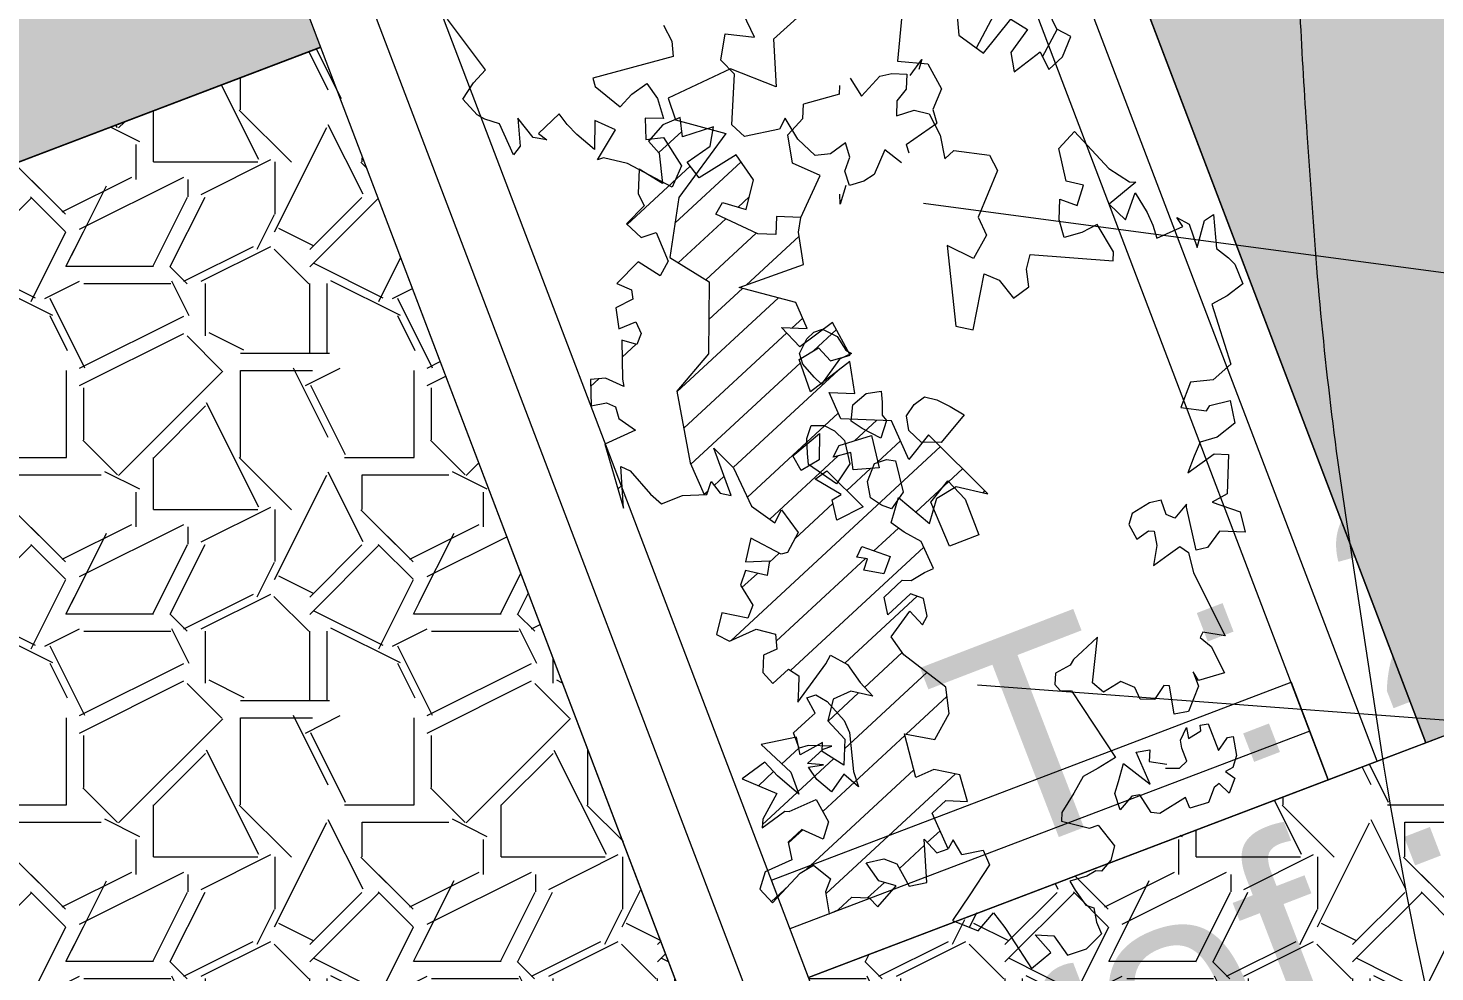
# Model space of a CAD drawing. Header units: metres. Extents: x 1838950 to 1842843, y 5171318 to 5174224.
# Drawn here: x 1841137.42 to 1841139.444, y 5171601.835 to 5171603.193 of the extents above; entities that cross this region are included whole.
import ezdxf

# ---------------------------------------------------------------- set-up
doc = ezdxf.new("R2010")
doc.units = ezdxf.units.M
doc.header["$LTSCALE"] = 0.0254
doc.layers.get('0').update_dxf_attribs({"lineweight": 18})
doc.layers.add('Fond topo - VEG_SUPPRIME', color=8, linetype='Continuous', lineweight=18)
doc.layers.add('SA - Bâtiment AB', color=7, linetype='Continuous', lineweight=18)
for name, color, linetype, lineweight, true_color in [('SA - bande stérile', 7, 'Continuous', 18, 0xc0c0c0), ('SA - Bastaing bois', 7, 'Continuous', 18, 0x993300), ('SA - EP-réso-txt', 5, 'Continuous', 18, 0x0000ff), ('SA - gazon', 7, 'Continuous', 18, 0xccffcc), ('SA - haie séparative', 7, 'Continuous', 18, 0x008000), ('SA - Limite terrain', 1, 'Continuous', 18, 0xff0000), ('SA - trame bande stérile', 6, 'Continuous', 18, 0xff00ff), ('SA - trame gazon', 4, 'Continuous', 18, 0x00ffff), ('SA - volige bois', 7, 'Continuous', 18, 0x993300)]:
    doc.layers.add(name, color=color, linetype=linetype, lineweight=lineweight, true_color=true_color)
doc.styles.add('Arial', font='arial.ttf')
pattern_1 = [(0, (0.1, 0), (0.5, 0.5), [0.15, -0.35]), (0, (0.4, 0.05), (0.5, 0.5), [0.125, -0.375]), (0, (0.375, 0.075), (0.5, 0.5), [0.1, -0.4]), (0, (0.225, 0.2), (0.5, 0.5), [0.075, -0.425]), (0, (0.2288, 0.2), (0.5, 0.5), [0.1, -0.4]), (0, (0.225, 0.225), (0.5, 0.5), [0.1, -0.4]), (0, (0.22817, 0.225), (0.5, 0.5), [0.125, -0.375]), (0, (0, 0.325), (0.5, 0.5), [0.125, -0.375]), (0, (0.475, 0.35), (0.5, 0.5), [0.125, -0.375]), (90, (0, 0.1), (-0.5, 0.5), [0.075, -0.425]), (90, (0.075, 0.475), (-0.5, 0.5), [0.05, -0.45]), (90, (0.1, 0), (-0.5, 0.5), [0.075, -0.425]), (90, (0.15, 0.45), (-0.5, 0.5), [0.025, -0.475]), (90, (0.175, 0.25), (-0.5, 0.5), [0.075, -0.425]), (90, (0.225, 0.075), (-0.5, 0.5), [0.125, -0.375]), (90, (0.275, 0.425), (-0.5, 0.5), [0.075, -0.425]), (90, (0.325, 0.225), (-0.5, 0.5), [0.1, -0.4]), (90, (0.35, 0.225), (-0.5, 0.5), [0.1, -0.4]), (90, (0.4, 0), (-0.5, 0.5), [0.05, -0.45]), (90, (0.475, 0.075), (-0.5, 0.5), [0.125, -0.375]), (45, (0.05, 0.05), (0, 0.499999999868), [0.212132, -0.49497478115]), (45, (0.1, 0.075), (0, 0.499999999868), [0.106066, -0.60104078115]), (45, (0.325, 0.35), (0, 0.499999999868), [0.14142135, -0.56568543115]), (45, (0.325, 0.375), (0, 0.499999999868), [0.106066, -0.60104078115]), (135, (0.15, 0.325), (-0.499999999868, 0), [0.0353555, -0.67175128115]), (135, (0.05, 0.05), (-0.499999999868, 0), [0.0707105, -0.63639628115]), (135, (0.2, 0.2), (-0.499999999868, 0), [0.0707105, -0.63639628115]), (135, (0.325, 0.325), (-0.499999999868, 0), [0.0707105, -0.63639628115]), (135, (0.475, 0.425), (-0.499999999868, 0), [0.106066, -0.60104078115]), (135, (0.475, 0.4), (-0.499999999868, 0), [0.0707105, -0.63639628115]), (135, (0.45, 0.45), (-0.499999999868, 0), [0.0707105, -0.63639628115]), (135, (0.3, 0), (-0.499999999868, 0), [0.106066, -0.60104078115]), (26.5650512, (0.45, 0.3), (0.500000000112, -2.4e-11), [0.0559, -1.0621339885]), (26.5650512, (0.325, 0.175), (0.500000000112, -2.4e-11), [0.0559, -1.0621339885]), (26.5650512, (0.15, 0.325), (0.500000000112, -2.4e-11), [0.1118, -1.0062339885]), (26.5650512, (0.175, 0.45), (0.500000000112, -2.4e-11), [0.1118, -1.0062339885]), (26.5650512, (0.175, 0.325), (0.500000000112, -2.4e-11), [0.1118, -1.0062339885]), (26.5650512, (0.475, 0.425), (0.500000000112, -2.4e-11), [0.1118, -1.0062339885]), (26.5650512, (0, 0.175), (0.500000000112, -2.4e-11), [0.167705, -0.9503289885]), (26.5650512, (0, 0.2), (0.500000000112, -2.4e-11), [0.167705, -0.9503289885]), (26.5650512, (0, 0.4), (0.500000000112, -2.4e-11), [0.167705, -0.9503289885]), (63.43494882, (0.25, 0.375), (-1.98e-10, 0.500000000112), [0.0559, -1.0621339885]), (63.43494882, (0.475, 0.35), (-1.98e-10, 0.500000000112), [0.0559, -1.0621339885]), (63.43494882, (0.48326, 0.3665), (-1.98e-10, 0.500000000112), [0.1118, -1.0062339885]), (63.43494882, (0.425, 0.3), (-1.98e-10, 0.500000000112), [0.1118, -1.0062339885]), (63.43494882, (0.125, 0.35), (-1.98e-10, 0.500000000112), [0.1118, -1.0062339885]), (63.43494882, (0.1, 0.35), (-1.98e-10, 0.500000000112), [0.1118, -1.0062339885]), (63.43494882, (0.275, 0.4), (-1.98e-10, 0.500000000112), [0.167705, -0.9503289885]), (116.5650512, (0.15, 0.275), (2.4e-11, 0.500000000112), [0.0559, -1.0621339885]), (116.5650512, (0.475, 0.225), (2.4e-11, 0.500000000112), [0.0559, -1.0621339885]), (116.5650512, (0.375, 0.075), (2.4e-11, 0.500000000112), [0.1118, -1.0062339885]), (116.5650512, (0.35, 0.1), (2.4e-11, 0.500000000112), [0.1118, -1.0062339885]), (116.5650512, (0.4, 0.45), (2.4e-11, 0.500000000112), [0.1118, -1.0062339885]), (116.5650512, (0, 0.2), (2.4e-11, 0.500000000112), [0.1118, -1.0062339885]), (116.5650512, (0.25, 0), (2.4e-11, 0.500000000112), [0.167705, -0.9503289885]), (153.43494882, (0.425, 0.3), (-0.500000000112, -1.98e-10), [0.1118, -1.0062339885]), (153.43494882, (0.45, 0.275), (-0.500000000112, -1.98e-10), [0.1118, -1.0062339885]), (153.43494882, (0.075, 0.025), (-0.500000000112, -1.98e-10), [0.0559, -1.0621339885]), (153.43494882, (0.225, 0.225), (-0.500000000112, -1.98e-10), [0.0559, -1.0621339885]), (153.43494882, (0.325, 0.375), (-0.500000000112, -1.98e-10), [0.0559, -1.0621339885])]

# ---------------------------------------------------------------- blocks, each defined once
blk = doc.blocks.new('RESINEUX-4')
for p, q in [((0.18582, -0.17113), (0.26582, -0.08114)), ((0.23582, -0.19113), (0.31582, -0.11114))]:
    blk.add_line(p, q)
at = {"flags": 128}
blk.add_lwpolyline([(0.3063, -0.1608, 0.005053), (0.29455, -0.15289), (0.28564, -0.14701, 0.020289), (0.25526, -0.1287), (0.23328, -0.11664, 0.040715), (0.15535, -0.0818), (0.14178, -0.07702, 0.030435), (0.05984, -0.05362, 0.005059), (0.04598, -0.05071)], format="xyb", dxfattribs=at)

msp = doc.modelspace()

# ---------------------------------------------------------------- hatches: boundary and pattern name
at = {"layer": 'SA - bande stérile', "linetype": 'Continuous', "lineweight": 18, "true_color": 0xc0c0c0}
h = msp.add_hatch(dxfattribs=at)
h.set_pattern_fill('GRANULATS2_1', color=9, style=0, pattern_type=2)
h.set_pattern_definition(pattern_1)
h.paths.add_polyline_path([(1841138.5522, 5171601.2957), (1841137.8411, 5171603.165), (1841134.6632, 5171601.9567), (1841135.0366, 5171600.9747), (1841133.892, 5171600.5394), (1841133.9338, 5171599.5388)])
h = msp.add_hatch(dxfattribs=at)
h.set_pattern_fill('GRANULATS2_1', color=9, style=0, pattern_type=2)
h.set_pattern_definition(pattern_1)
h.paths.add_polyline_path([(1841138.7204, 5171601.3597), (1841138.5427, 5171601.827), (1841141.1831, 5171602.8315), (1841141.3608, 5171602.3641)])
at = {"layer": 'SA - gazon', "linetype": 'Continuous', "lineweight": 0, "true_color": 0xccffcc}
for points in [[(1841137.5934, 5171606.9942), (1841143.7967, 5171609.3203), (1841144.7338, 5171606.857), (1841140.2942, 5171605.1681), (1841141.1831, 5171602.8315), (1841139.4305, 5171602.1648)], [(1841129.674, 5171603.9623), (1841136.5379, 5171606.5906), (1841137.8409, 5171603.1655), (1841134.6631, 5171601.9566), (1841135.0366, 5171600.9747), (1841132.6813, 5171600.0788), (1841132.8412, 5171599.6582), (1841131.5047, 5171599.1497)]]:
    msp.add_hatch(color=254, dxfattribs=at).paths.add_polyline_path(points)

# ---------------------------------------------------------------- linework, layer by layer
at = {"layer": 'SA - Bastaing bois', "linetype": 'Continuous'}
for p, q in [((1841139.3604, 5171602.1381), (1841137.523, 5171606.9682)), ((1841139.2636, 5171602.1816), (1841138.516, 5171601.8971))]:
    msp.add_line(p, q, dxfattribs=at)
at = {"layer": 'SA - Bastaing bois', "flags": 128}
for points in [[(1841139.2903, 5171602.1115), (1841137.4529, 5171606.9416), (1841137.5931, 5171606.9949), (1841139.4305, 5171602.1648)], [(1841138.4893, 5171601.9672), (1841139.237, 5171602.2517), (1841139.2903, 5171602.1115), (1841138.5427, 5171601.827)]]:
    msp.add_lwpolyline(points, close=True, dxfattribs=at)
at = {"layer": 'SA - Bâtiment AB'}
for p, q in [((1841138.7204, 5171601.3597), (1841136.7136, 5171606.6352)), ((1841138.5522, 5171601.2957), (1841136.5454, 5171606.5712))]:
    msp.add_line(p, q, dxfattribs=at)
at = {"layer": 'SA - Bâtiment AB', "color": 16, "linetype": 'Continuous', "lineweight": 20, "true_color": 0x800000}
msp.add_line((1841138.6363, 5171601.3277), (1841136.622, 5171606.6228), dxfattribs=at)
at = {"layer": 'SA - Bâtiment AB', "linetype": 'Continuous', "flags": 128}
msp.add_lwpolyline([(1841138.5522, 5171601.2957), (1841137.8411, 5171603.165), (1841134.6631, 5171601.9566), (1841135.3744, 5171600.0868)], dxfattribs=at)
at = {"layer": 'SA - haie séparative'}
for p, q in [((1841138.7844, 5171603.1644), (1841138.8599, 5171603.3075)), ((1841138.7844, 5171603.1644), (1841138.8599, 5171603.3075)), ((1841138.4649, 5171603.1799), (1841138.4145, 5171603.285)), ((1841138.0778, 5171603.1329), (1841138.0233, 5171603.2057)), ((1841138.5365, 5171603.2167), (1841138.4922, 5171603.1772)), ((1841138.6767, 5171603.2113), (1841138.6707, 5171603.1454)), ((1841138.3342, 5171603.197), (1841138.346, 5171603.1743)), ((1841138.4166, 5171603.147), (1841138.4229, 5171603.1848)), ((1841138.4229, 5171603.1848), (1841138.4649, 5171603.1799)), ((1841138.8794, 5171603.1515), (1841138.9004, 5171603.1912)), ((1841138.8794, 5171603.1515), (1841138.9004, 5171603.1912)), ((1841138.346, 5171603.1743), (1841138.348, 5171603.1523)), ((1841138.4922, 5171603.1772), (1841138.4962, 5171603.1087)), ((1841138.348, 5171603.1523), (1841138.2322, 5171603.1212)), ((1841138.4361, 5171603.1267), (1841138.4166, 5171603.147)), ((1841138.6707, 5171603.1454), (1841138.7142, 5171603.1418)), ((1841138.6888, 5171603.125), (1841138.7055, 5171603.1477)), ((1841138.7055, 5171603.1477), (1841138.7012, 5171603.1336)), ((1841138.0609, 5171603.1145), (1841138.0778, 5171603.1329)), ((1841138.4304, 5171603.1343), (1841138.341, 5171603.0923)), ((1841138.4962, 5171603.1087), (1841138.4304, 5171603.1343)), ((1841138.4322, 5171603.0538), (1841138.4361, 5171603.1267)), ((1841138.6451, 5171603.1237), (1841138.6624, 5171603.1275)), ((1841138.6624, 5171603.1275), (1841138.684, 5171603.1267)), ((1841138.684, 5171603.1267), (1841138.6831, 5171603.1051)), ((1841138.7142, 5171603.1418), (1841138.7339, 5171603.1055)), ((1841138.0455, 5171603.0909), (1841138.0609, 5171603.1145)), ((1841138.2322, 5171603.1212), (1841138.236, 5171603.1092)), ((1841138.236, 5171603.1092), (1841138.2715, 5171603.0796)), ((1841138.2884, 5171603.098), (1841138.3101, 5171603.1132)), ((1841138.3101, 5171603.1132), (1841138.3253, 5171603.0915)), ((1841138.5873, 5171603.098), (1841138.5878, 5171603.1106)), ((1841138.6026, 5171603.1208), (1841138.6187, 5171603.0949)), ((1841138.6187, 5171603.0949), (1841138.6451, 5171603.1237)), ((1841138.6831, 5171603.1051), (1841138.6699, 5171603.0884)), ((1841138.7339, 5171603.1055), (1841138.7213, 5171603.0761)), ((1841138.0658, 5171603.068), (1841138.0455, 5171603.0909)), ((1841138.2715, 5171603.0796), (1841138.2884, 5171603.098)), ((1841138.3253, 5171603.0915), (1841138.3341, 5171603.0631)), ((1841138.341, 5171603.0923), (1841138.3513, 5171603.0609)), ((1841138.5346, 5171603.063), (1841138.5354, 5171603.0837)), ((1841138.5873, 5171603.098), (1841138.5354, 5171603.0837)), ((1841138.6699, 5171603.0884), (1841138.669, 5171603.0668)), ((1841138.0771, 5171603.062), (1841138.0658, 5171603.068)), ((1841138.1247, 5171603.0635), (1841138.1278, 5171603.023)), ((1841138.1466, 5171603.0354), (1841138.1247, 5171603.0635)), ((1841138.1841, 5171603.0696), (1841138.1541, 5171603.0415)), ((1841138.1954, 5171603.0542), (1841138.1841, 5171603.0696)), ((1841138.3076, 5171603.0634), (1841138.3086, 5171603.0326)), ((1841138.3341, 5171603.0631), (1841138.3076, 5171603.0634)), ((1841138.5093, 5171603.0635), (1841138.501, 5171603.0477)), ((1841138.5272, 5171603.0332), (1841138.5093, 5171603.0635)), ((1841138.669, 5171603.0668), (1841138.6946, 5171603.0749)), ((1841138.6946, 5171603.0749), (1841138.716, 5171603.0695)), ((1841138.716, 5171603.0695), (1841138.732, 5171603.0392)), ((1841138.7213, 5171603.0761), (1841138.7274, 5171603.0563)), ((1841138.098, 5171603.0553), (1841138.0771, 5171603.062)), ((1841138.1184, 5171603.0107), (1841138.098, 5171603.0553)), ((1841138.2093, 5171603.0397), (1841138.1954, 5171603.0542)), ((1841138.2352, 5171603.0599), (1841138.2348, 5171603.0183)), ((1841138.2648, 5171603.0464), (1841138.2352, 5171603.0599)), ((1841138.2393, 5171603.0037), (1841138.2648, 5171603.0464)), ((1841138.3604, 5171603.0444), (1841138.3275, 5171603.0139)), ((1841138.3604, 5171603.0444), (1841138.3275, 5171603.0139)), ((1841138.3513, 5171603.0609), (1841138.4238, 5171603.0413)), ((1841138.4506, 5171603.0369), (1841138.4322, 5171603.0538)), ((1841138.501, 5171603.0477), (1841138.4506, 5171603.0369)), ((1841138.5129, 5171603.0395), (1841138.5346, 5171603.063)), ((1841138.6831, 5171603.0257), (1841138.7274, 5171603.0563)), ((1841138.9025, 5171603.02), (1841138.9251, 5171603.0443)), ((1841138.9251, 5171603.0443), (1841138.9744, 5171602.991)), ((1841138.1278, 5171603.023), (1841138.1184, 5171603.0107)), ((1841138.1664, 5171603.0321), (1841138.1466, 5171603.0354)), ((1841138.1541, 5171603.0415), (1841138.1664, 5171603.0321)), ((1841138.2348, 5171603.0183), (1841138.2093, 5171603.0397)), ((1841138.3086, 5171603.0326), (1841138.3341, 5171603.0358)), ((1841138.3341, 5171603.0358), (1841138.3599, 5171602.9947)), ((1841138.4238, 5171603.0413), (1841138.3559, 5171602.9491)), ((1841138.5195, 5171602.9987), (1841138.5129, 5171603.0395)), ((1841138.5523, 5171603.0098), (1841138.5272, 5171603.0332)), ((1841138.5957, 5171603.0279), (1841138.5743, 5171603.0119)), ((1841138.6021, 5171603.0073), (1841138.5957, 5171603.0279)), ((1841138.6831, 5171603.0257), (1841138.6869, 5171603.0137)), ((1841138.732, 5171603.0392), (1841138.7387, 5171603.0047)), ((1841138.2479, 5171603.0063), (1841138.2393, 5171603.0037)), ((1841138.2825, 5171602.9982), (1841138.2479, 5171603.0063)), ((1841138.5743, 5171603.0119), (1841138.5523, 5171603.0098)), ((1841138.5951, 5171602.9872), (1841138.6021, 5171603.0073)), ((1841138.6525, 5171603.0181), (1841138.6372, 5171602.9823)), ((1841138.6763, 5171602.9991), (1841138.6525, 5171603.0181)), ((1841138.7387, 5171603.0047), (1841138.7518, 5171603.0168)), ((1841138.7518, 5171603.0168), (1841138.803, 5171603.0103)), ((1841138.803, 5171603.0103), (1841138.8147, 5171602.9882)), ((1841138.9133, 5171602.9727), (1841138.9025, 5171603.02)), ((1841138.3725, 5171602.9942), (1841138.2819, 5171602.9104)), ((1841138.3725, 5171602.9942), (1841138.2819, 5171602.9104)), ((1841138.3467, 5171602.9643), (1841138.2825, 5171602.9982)), ((1841138.3007, 5171602.9891), (1841138.2991, 5171602.9876)), ((1841138.3007, 5171602.9891), (1841138.2991, 5171602.9876)), ((1841138.3599, 5171602.9947), (1841138.3467, 5171602.9643)), ((1841138.4458, 5171603.0007), (1841138.3505, 5171602.9125)), ((1841138.4458, 5171603.0007), (1841138.3505, 5171602.9125)), ((1841138.5593, 5171602.9809), (1841138.5195, 5171602.9987)), ((1841138.6015, 5171602.9666), (1841138.5951, 5171602.9872)), ((1841138.6372, 5171602.9823), (1841138.6221, 5171602.9729)), ((1841138.8147, 5171602.9882), (1841138.7869, 5171602.9208)), ((1841138.9744, 5171602.991), (1841139.0043, 5171602.9719)), ((1841138.5318, 5171602.9207), (1841138.5593, 5171602.9809)), ((1841138.5963, 5171602.9665), (1841138.5881, 5171602.9396)), ((1841138.6221, 5171602.9729), (1841138.6015, 5171602.9666)), ((1841138.9383, 5171602.9672), (1841138.9133, 5171602.9727)), ((1841138.9291, 5171602.9378), (1841138.9383, 5171602.9672)), ((1841139.0133, 5171602.9715), (1841138.9751, 5171602.9396)), ((1841139.0043, 5171602.9719), (1841139.0133, 5171602.9715)), ((1841138.3559, 5171602.9491), (1841138.3433, 5171602.8628)), ((1841138.4574, 5171602.9501), (1841138.4415, 5171602.9353)), ((1841138.4574, 5171602.9501), (1841138.4415, 5171602.9353)), ((1841138.5881, 5171602.9396), (1841138.5875, 5171602.9543)), ((1841138.903, 5171602.9172), (1841138.9042, 5171602.9469)), ((1841138.9042, 5171602.9469), (1841138.9291, 5171602.9378)), ((1841138.9986, 5171602.9171), (1841139.0127, 5171602.9562)), ((1841139.0127, 5171602.9562), (1841139.0296, 5171602.9276)), ((1841138.9751, 5171602.9396), (1841138.9986, 5171602.9171)), ((1841139.0296, 5171602.9276), (1841139.0379, 5171602.9093)), ((1841139.1121, 5171602.9163), (1841139.1251, 5171602.9248)), ((1841139.1251, 5171602.9248), (1841139.1295, 5171602.876)), ((1841138.4236, 5171602.9187), (1841138.3552, 5171602.8554)), ((1841138.4236, 5171602.9187), (1841138.3552, 5171602.8554)), ((1841138.7869, 5171602.9208), (1841138.7985, 5171602.8951)), ((1841138.9102, 5171602.8917), (1841138.903, 5171602.9172)), ((1841138.9578, 5171602.9106), (1841138.9357, 5171602.8988)), ((1841138.9815, 5171602.8709), (1841138.9578, 5171602.9106)), ((1841139.0379, 5171602.9093), (1841139.0436, 5171602.891)), ((1841139.0436, 5171602.891), (1841139.0812, 5171602.9076)), ((1841139.0726, 5171602.9205), (1841139.0903, 5171602.9108)), ((1841139.0812, 5171602.9076), (1841139.0726, 5171602.9205)), ((1841139.0903, 5171602.9108), (1841139.1016, 5171602.8771)), ((1841139.1016, 5171602.8771), (1841139.1121, 5171602.9163)), ((1841138.4674, 5171602.898), (1841138.3949, 5171602.8308)), ((1841138.4674, 5171602.898), (1841138.3949, 5171602.8308)), ((1841138.5291, 5171602.8937), (1841138.4528, 5171602.8231)), ((1841138.5291, 5171602.8937), (1841138.4528, 5171602.8231)), ((1841138.7985, 5171602.8951), (1841138.7801, 5171602.8615)), ((1841138.9357, 5171602.8988), (1841138.9102, 5171602.8917)), ((1841138.3433, 5171602.8628), (1841138.3997, 5171602.8278)), ((1841138.742, 5171602.8801), (1841138.7547, 5171602.7643)), ((1841138.7801, 5171602.8615), (1841138.742, 5171602.8801)), ((1841138.8561, 5171602.846), (1841138.8615, 5171602.8674)), ((1841138.8615, 5171602.8674), (1841138.981, 5171602.8583)), ((1841138.981, 5171602.8583), (1841138.9815, 5171602.8709)), ((1841139.1295, 5171602.876), (1841139.147, 5171602.8627)), ((1841139.147, 5171602.8627), (1841139.1557, 5171602.8533)), ((1841138.8596, 5171602.8206), (1841138.8561, 5171602.846)), ((1841139.1557, 5171602.8533), (1841139.1672, 5171602.8249)), ((1841138.3997, 5171602.8278), (1841138.399, 5171602.7243)), ((1841138.7797, 5171602.7588), (1841138.7955, 5171602.8393)), ((1841138.7955, 5171602.8393), (1841138.8168, 5171602.8304)), ((1841138.8168, 5171602.8304), (1841138.8374, 5171602.8043)), ((1841138.8374, 5171602.8043), (1841138.8596, 5171602.8206)), ((1841139.1672, 5171602.8249), (1841139.1449, 5171602.8078)), ((1841138.4995, 5171602.8049), (1841138.3534, 5171602.6697)), ((1841138.4995, 5171602.8049), (1841138.3534, 5171602.6697)), ((1841138.4477, 5171602.8184), (1841138.3993, 5171602.7735)), ((1841138.4477, 5171602.8184), (1841138.3993, 5171602.7735)), ((1841139.1449, 5171602.8078), (1841139.1228, 5171602.796)), ((1841139.1228, 5171602.796), (1841139.1501, 5171602.7093)), ((1841138.5343, 5171602.7758), (1841138.5191, 5171602.7616)), ((1841138.5343, 5171602.7758), (1841138.5191, 5171602.7616)), ((1841138.7547, 5171602.7643), (1841138.7797, 5171602.7588)), ((1841138.5113, 5171602.7544), (1841138.3631, 5171602.6173)), ((1841138.5113, 5171602.7544), (1841138.3631, 5171602.6173)), ((1841138.5827, 5171602.7592), (1841138.5498, 5171602.7288)), ((1841138.5827, 5171602.7592), (1841138.5498, 5171602.7288)), ((1841138.2947, 5171602.7381), (1841138.2746, 5171602.7195)), ((1841138.2947, 5171602.7381), (1841138.2746, 5171602.7195)), ((1841138.399, 5171602.7243), (1841138.3532, 5171602.6706)), ((1841138.531, 5171602.7113), (1841138.3728, 5171602.5649)), ((1841138.531, 5171602.7113), (1841138.3728, 5171602.5649)), ((1841138.586, 5171602.7008), (1841138.4345, 5171602.5606)), ((1841138.586, 5171602.7008), (1841138.4345, 5171602.5606)), ((1841139.1501, 5171602.7093), (1841139.1249, 5171602.6869)), ((1841138.2408, 5171602.6882), (1841138.2292, 5171602.6775)), ((1841138.2408, 5171602.6882), (1841138.2292, 5171602.6775)), ((1841139.0923, 5171602.6836), (1841139.0783, 5171602.6472)), ((1841139.1249, 5171602.6869), (1841139.0923, 5171602.6836)), ((1841138.3532, 5171602.6706), (1841138.3724, 5171602.5673)), ((1841138.5855, 5171602.639), (1841138.4547, 5171602.518)), ((1841138.5855, 5171602.639), (1841138.4547, 5171602.518)), ((1841139.0783, 5171602.6472), (1841139.1151, 5171602.6422)), ((1841139.1151, 5171602.6422), (1841139.1199, 5171602.6501)), ((1841139.1199, 5171602.6501), (1841139.149, 5171602.6571)), ((1841139.149, 5171602.6571), (1841139.1558, 5171602.6244)), ((1841138.6409, 5171602.6289), (1841138.6086, 5171602.5991)), ((1841138.6409, 5171602.6289), (1841138.6086, 5171602.5991)), ((1841139.1558, 5171602.6244), (1841139.1307, 5171602.6046)), ((1841138.6749, 5171602.599), (1841138.6421, 5171602.5687)), ((1841138.6749, 5171602.599), (1841138.6421, 5171602.5687)), ((1841139.1307, 5171602.6046), (1841139.1061, 5171602.5974)), ((1841138.7324, 5171602.5909), (1841138.4307, 5171602.3116)), ((1841138.7324, 5171602.5909), (1841138.4307, 5171602.3116)), ((1841139.0882, 5171602.5531), (1841139.1262, 5171602.5804)), ((1841139.1061, 5171602.5974), (1841139.0972, 5171602.577)), ((1841139.1262, 5171602.5804), (1841139.1469, 5171602.5796)), ((1841139.1469, 5171602.5796), (1841139.1447, 5171602.5229)), ((1841138.3724, 5171602.5673), (1841138.3927, 5171602.5219)), ((1841138.5854, 5171602.5776), (1841138.4869, 5171602.4864)), ((1841138.5854, 5171602.5776), (1841138.4869, 5171602.4864)), ((1841138.632, 5171602.5593), (1841138.5977, 5171602.5276)), ((1841138.632, 5171602.5593), (1841138.5977, 5171602.5276)), ((1841138.7642, 5171602.559), (1841138.697, 5171602.4967)), ((1841138.7642, 5171602.559), (1841138.697, 5171602.4967)), ((1841139.0972, 5171602.577), (1841139.0882, 5171602.5531)), ((1841138.4212, 5171602.5484), (1841138.4069, 5171602.5351)), ((1841138.4212, 5171602.5484), (1841138.4069, 5171602.5351)), ((1841138.7184, 5171602.511), (1841138.7432, 5171602.5416)), ((1841138.7432, 5171602.5416), (1841138.7682, 5171602.515)), ((1841138.2745, 5171602.5353), (1841138.2687, 5171602.5299)), ((1841138.2745, 5171602.5353), (1841138.2687, 5171602.5299)), ((1841138.3981, 5171602.5269), (1841138.3927, 5171602.5219)), ((1841138.3981, 5171602.5269), (1841138.3927, 5171602.5219)), ((1841138.796, 5171602.527), (1841138.7932, 5171602.5244)), ((1841138.796, 5171602.527), (1841138.7932, 5171602.5244)), ((1841139.1447, 5171602.5229), (1841139.1235, 5171602.5111)), ((1841138.5777, 5171602.5091), (1841138.5228, 5171602.4582)), ((1841138.5777, 5171602.5091), (1841138.5228, 5171602.4582)), ((1841138.7455, 5171602.4477), (1841138.7184, 5171602.511)), ((1841138.7682, 5171602.515), (1841138.7875, 5171602.4641)), ((1841139.0333, 5171602.5101), (1841139.0084, 5171602.4948)), ((1841139.0497, 5171602.514), (1841139.0333, 5171602.5101)), ((1841139.057, 5171602.493), (1841139.0497, 5171602.514)), ((1841139.0864, 5171602.508), (1841139.0694, 5171602.488)), ((1841139.0863, 5171602.5035), (1841139.0864, 5171602.508)), ((1841139.1001, 5171602.4417), (1841139.0863, 5171602.5035)), ((1841139.1235, 5171602.5111), (1841139.1635, 5171602.497)), ((1841139.1635, 5171602.497), (1841139.1705, 5171602.4678)), ((1841139.0084, 5171602.4948), (1841139.0033, 5171602.4788)), ((1841139.0033, 5171602.4788), (1841139.0151, 5171602.4576)), ((1841139.0694, 5171602.488), (1841139.057, 5171602.493)), ((1841138.6721, 5171602.4737), (1841138.6367, 5171602.441)), ((1841138.6721, 5171602.4737), (1841138.6367, 5171602.441)), ((1841138.7875, 5171602.4641), (1841138.7455, 5171602.4477)), ((1841139.0151, 5171602.4576), (1841139.0318, 5171602.4696)), ((1841139.0318, 5171602.4696), (1841139.0399, 5171602.4693)), ((1841139.0399, 5171602.4693), (1841139.0436, 5171602.4484)), ((1841139.1336, 5171602.4693), (1841139.1165, 5171602.4456)), ((1841139.1705, 5171602.4678), (1841139.1336, 5171602.4693)), ((1841138.5003, 5171602.4374), (1841138.4862, 5171602.4243)), ((1841138.5003, 5171602.4374), (1841138.4862, 5171602.4243)), ((1841138.7086, 5171602.4461), (1841138.5169, 5171602.2686)), ((1841138.7086, 5171602.4461), (1841138.5169, 5171602.2686)), ((1841139.0436, 5171602.4484), (1841139.0389, 5171602.4197)), ((1841139.0602, 5171602.4351), (1841139.0769, 5171602.4471)), ((1841139.0769, 5171602.4471), (1841139.0892, 5171602.4385)), ((1841139.0892, 5171602.4385), (1841139.0962, 5171602.4094)), ((1841139.1165, 5171602.4456), (1841139.1001, 5171602.4417)), ((1841138.6246, 5171602.4297), (1841138.496, 5171602.3107)), ((1841138.6246, 5171602.4297), (1841138.496, 5171602.3107)), ((1841139.0389, 5171602.4197), (1841139.0602, 5171602.4351)), ((1841138.4691, 5171602.4085), (1841138.4468, 5171602.3879)), ((1841138.4691, 5171602.4085), (1841138.4468, 5171602.3879)), ((1841139.0962, 5171602.4094), (1841139.1422, 5171602.3184)), ((1841138.6988, 5171602.3756), (1841138.5948, 5171602.2794)), ((1841138.6988, 5171602.3756), (1841138.5948, 5171602.2794)), ((1841138.9583, 5171602.3165), (1841138.9368, 5171602.2966)), ((1841138.9512, 5171602.251), (1841138.9583, 5171602.3165)), ((1841139.11, 5171602.3241), (1841139.1061, 5171602.3162)), ((1841139.1061, 5171602.3162), (1841139.1218, 5171602.303)), ((1841139.1422, 5171602.3184), (1841139.11, 5171602.3241)), ((1841138.6774, 5171602.2945), (1841138.6232, 5171602.2443)), ((1841138.6774, 5171602.2945), (1841138.6232, 5171602.2443)), ((1841138.9368, 5171602.2966), (1841138.9237, 5171602.2845)), ((1841139.1218, 5171602.303), (1841139.1411, 5171602.2653)), ((1841138.9188, 5171602.2765), (1841138.8977, 5171602.2647)), ((1841138.9237, 5171602.2845), (1841138.9188, 5171602.2765)), ((1841138.7127, 5171602.2658), (1841138.5942, 5171602.1561)), ((1841138.7127, 5171602.2658), (1841138.5942, 5171602.1561)), ((1841138.8977, 5171602.2647), (1841138.897, 5171602.2485)), ((1841139.0961, 5171602.267), (1841139.1034, 5171602.246)), ((1841139.1037, 5171602.2541), (1841139.0961, 5171602.267)), ((1841139.1411, 5171602.2653), (1841139.1037, 5171602.2541)), ((1841138.5402, 5171602.2296), (1841138.553, 5171602.2336)), ((1841138.553, 5171602.2336), (1841138.5697, 5171602.224)), ((1841138.6147, 5171602.2365), (1841138.5708, 5171602.1959)), ((1841138.6147, 5171602.2365), (1841138.5708, 5171602.1959)), ((1841138.897, 5171602.2485), (1841138.9048, 5171602.2401)), ((1841138.9048, 5171602.2401), (1841138.921, 5171602.2395)), ((1841138.921, 5171602.2395), (1841138.984, 5171602.1433)), ((1841138.9669, 5171602.2377), (1841138.9512, 5171602.251)), ((1841138.9919, 5171602.253), (1841138.9669, 5171602.2377)), ((1841139.0122, 5171602.2441), (1841138.9919, 5171602.253)), ((1841139.0197, 5171602.2276), (1841139.0122, 5171602.2441)), ((1841139.0538, 5171602.247), (1841139.0404, 5171602.2268)), ((1841139.0619, 5171602.2467), (1841139.0538, 5171602.247)), ((1841139.0685, 5171602.2059), (1841139.0619, 5171602.2467)), ((1841139.1034, 5171602.246), (1841139.0893, 5171602.2096)), ((1841138.552, 5171602.2075), (1841138.5402, 5171602.2296)), ((1841138.5697, 5171602.224), (1841138.5939, 5171602.1969)), ((1841138.7417, 5171602.2313), (1841138.6832, 5171602.1771)), ((1841138.7417, 5171602.2313), (1841138.6832, 5171602.1771)), ((1841139.0404, 5171602.2268), (1841139.0197, 5171602.2276)), ((1841138.5211, 5171602.179), (1841138.5435, 5171602.1997)), ((1841138.5435, 5171602.1997), (1841138.552, 5171602.2075)), ((1841138.5939, 5171602.1969), (1841138.6014, 5171602.1795)), ((1841139.0893, 5171602.2096), (1841139.0685, 5171602.2059)), ((1841138.5293, 5171602.157), (1841138.5211, 5171602.179)), ((1841138.6812, 5171602.1753), (1841138.5631, 5171602.0659)), ((1841138.6812, 5171602.1753), (1841138.5631, 5171602.0659)), ((1841138.6014, 5171602.1795), (1841138.6073, 5171602.1233)), ((1841139.0776, 5171602.1687), (1841139.0863, 5171602.1867)), ((1841139.0863, 5171602.1867), (1841139.0891, 5171602.1707)), ((1841139.0891, 5171602.1707), (1841139.1072, 5171602.1821)), ((1841139.1058, 5171602.1901), (1841139.1174, 5171602.1922)), ((1841139.1072, 5171602.1821), (1841139.1058, 5171602.1901)), ((1841139.1174, 5171602.1922), (1841139.1324, 5171602.1536)), ((1841139.1455, 5171602.1724), (1841139.1535, 5171602.1738)), ((1841139.1535, 5171602.1738), (1841139.1584, 5171602.1463)), ((1841138.5287, 5171602.1569), (1841138.5044, 5171602.1344)), ((1841138.5287, 5171602.1569), (1841138.5044, 5171602.1344)), ((1841138.5421, 5171602.161), (1841138.5293, 5171602.157)), ((1841138.541, 5171602.1349), (1841138.5635, 5171602.1557)), ((1841138.5763, 5171602.1597), (1841138.5421, 5171602.161)), ((1841138.5635, 5171602.1557), (1841138.5763, 5171602.1597)), ((1841139.0139, 5171602.1511), (1841139.0334, 5171602.1545)), ((1841139.0334, 5171602.1545), (1841139.0327, 5171602.1379)), ((1841139.0796, 5171602.1571), (1841139.0776, 5171602.1687)), ((1841139.0866, 5171602.1383), (1841139.0796, 5171602.1571)), ((1841139.1324, 5171602.1536), (1841139.139, 5171602.163)), ((1841139.139, 5171602.163), (1841139.1455, 5171602.1724)), ((1841138.5787, 5171602.1418), (1841138.5273, 5171602.0942)), ((1841138.5787, 5171602.1418), (1841138.5273, 5171602.0942)), ((1841138.5644, 5171602.1331), (1841138.541, 5171602.1349)), ((1841138.5426, 5171602.1294), (1841138.5644, 5171602.1331)), ((1841138.984, 5171602.1433), (1841138.9591, 5171602.1281)), ((1841138.9884, 5171602.1091), (1841138.9957, 5171602.135)), ((1841138.9957, 5171602.135), (1841139.0339, 5171602.1052)), ((1841139.0339, 5171602.1052), (1841139.0139, 5171602.1511)), ((1841139.0327, 5171602.1379), (1841139.0581, 5171602.1341)), ((1841139.0765, 5171602.1282), (1841139.0866, 5171602.1383)), ((1841139.1584, 5171602.1463), (1841139.1532, 5171602.129)), ((1841138.4923, 5171602.1232), (1841138.4705, 5171602.103)), ((1841138.4923, 5171602.1232), (1841138.4705, 5171602.103)), ((1841138.6942, 5171602.1259), (1841138.5386, 5171601.9819)), ((1841138.6942, 5171602.1259), (1841138.5386, 5171601.9819)), ((1841138.5546, 5171602.1119), (1841138.5426, 5171602.1294)), ((1841138.754, 5171602.1199), (1841138.5677, 5171601.9475)), ((1841138.754, 5171602.1199), (1841138.5677, 5171601.9475)), ((1841138.5936, 5171602.1194), (1841138.5755, 5171602.0939)), ((1841138.6146, 5171602.1014), (1841138.5936, 5171602.1194)), ((1841138.6073, 5171602.1233), (1841138.6146, 5171602.1014)), ((1841138.9379, 5171602.1163), (1841138.9244, 5171602.0924)), ((1841138.9591, 5171602.1281), (1841138.9379, 5171602.1163)), ((1841139.0563, 5171602.1283), (1841139.0765, 5171602.1282)), ((1841139.1532, 5171602.129), (1841139.1423, 5171602.1234)), ((1841139.1423, 5171602.1234), (1841139.1559, 5171602.1139)), ((1841139.1559, 5171602.1139), (1841139.1478, 5171602.0923)), ((1841138.5259, 5171602.0929), (1841138.4764, 5171602.0471)), ((1841138.5259, 5171602.0929), (1841138.4764, 5171602.0471)), ((1841138.5755, 5171602.0939), (1841138.5546, 5171602.1119)), ((1841138.9244, 5171602.0924), (1841138.907, 5171602.0643)), ((1841138.9832, 5171602.0917), (1841138.9884, 5171602.1091)), ((1841139.1262, 5171602.1004), (1841139.1181, 5171602.0789)), ((1841139.1334, 5171602.1063), (1841139.1262, 5171602.1004)), ((1841139.1478, 5171602.0923), (1841139.1334, 5171602.1063)), ((1841138.991, 5171602.0683), (1841138.9832, 5171602.0917)), ((1841139.0077, 5171602.0878), (1841138.991, 5171602.0683)), ((1841139.0192, 5171602.0898), (1841139.0077, 5171602.0878)), ((1841139.0356, 5171602.0643), (1841139.0192, 5171602.0898)), ((1841139.0849, 5171602.0858), (1841139.0478, 5171602.0628)), ((1841139.0912, 5171602.0705), (1841139.0849, 5171602.0858)), ((1841139.1181, 5171602.0789), (1841139.0912, 5171602.0705)), ((1841138.907, 5171602.0643), (1841138.9066, 5171602.0517)), ((1841138.9066, 5171602.0517), (1841138.9467, 5171602.042)), ((1841139.0478, 5171602.0628), (1841139.0356, 5171602.0643)), ((1841138.5343, 5171602.0393), (1841138.5136, 5171602.0201)), ((1841138.5343, 5171602.0393), (1841138.5136, 5171602.0201)), ((1841138.7319, 5171602.038), (1841138.7135, 5171602.0211)), ((1841138.7319, 5171602.038), (1841138.7135, 5171602.0211)), ((1841138.9467, 5171602.042), (1841138.9595, 5171602.046)), ((1841138.9595, 5171602.046), (1841138.9827, 5171602.0163)), ((1841138.7096, 5171602.0174), (1841138.6734, 5171601.9839)), ((1841138.7096, 5171602.0174), (1841138.6734, 5171601.9839)), ((1841138.7505, 5171602.0252), (1841138.7437, 5171602.012)), ((1841138.7632, 5171602.004), (1841138.7505, 5171602.0252)), ((1841138.9827, 5171602.0163), (1841138.9774, 5171601.9957)), ((1841138.7632, 5171602.004), (1841138.7941, 5171602.01)), ((1841138.7941, 5171602.01), (1841138.8032, 5171601.9889)), ((1841138.9774, 5171601.9957), (1841138.9642, 5171601.98)), ((1841138.8032, 5171601.9889), (1841138.7745, 5171601.9459)), ((1841138.9432, 5171601.9727), (1841138.9186, 5171601.9656)), ((1841138.9561, 5171601.9803), (1841138.9432, 5171601.9727)), ((1841138.9642, 5171601.98), (1841138.9561, 5171601.9803)), ((1841138.5138, 5171601.9589), (1841138.4892, 5171601.9362)), ((1841138.5138, 5171601.9589), (1841138.4892, 5171601.9362)), ((1841138.6518, 5171601.9639), (1841138.6277, 5171601.9416)), ((1841138.6518, 5171601.9639), (1841138.6277, 5171601.9416)), ((1841138.9186, 5171601.9656), (1841138.9262, 5171601.9526)), ((1841138.9262, 5171601.9526), (1841138.9416, 5171601.9313)), ((1841138.7745, 5171601.9459), (1841138.7496, 5171601.909)), ((1841138.9416, 5171601.9313), (1841138.9531, 5171601.9273)), ((1841138.7869, 5171601.894), (1841138.8086, 5171601.9202)), ((1841138.8086, 5171601.9202), (1841138.8249, 5171601.8989)), ((1841138.9531, 5171601.9273), (1841138.9568, 5171601.9064)), ((1841138.7496, 5171601.909), (1841138.7869, 5171601.894)), ((1841138.8249, 5171601.8989), (1841138.8343, 5171601.885)), ((1841138.9427, 5171601.8682), (1841138.9643, 5171601.8899)), ((1841138.9568, 5171601.9064), (1841138.9643, 5171601.8899)), ((1841138.8343, 5171601.885), (1841138.8632, 5171601.8397)), ((1841138.8687, 5171601.8882), (1841138.8957, 5171601.8871)), ((1841138.8912, 5171601.8629), (1841138.8687, 5171601.8882)), ((1841138.8957, 5171601.8871), (1841138.9153, 5171601.8593)), ((1841138.8632, 5171601.8397), (1841138.8912, 5171601.8629)), ((1841138.9153, 5171601.8593), (1841138.9427, 5171601.8682))]:
    msp.add_line(p, q, dxfattribs=at)
at = {"layer": 'SA - haie séparative', "flags": 128}
msp.add_lwpolyline([(1841138.7549, 5171603.227), (1841138.759, 5171603.183), (1841138.7943, 5171603.1571), (1841138.8339, 5171603.2061), (1841138.8575, 5171603.1908), (1841138.8337, 5171603.158), (1841138.8385, 5171603.1302), (1841138.8759, 5171603.1587), (1841138.8884, 5171603.1334), (1841138.9082, 5171603.1517), (1841138.92, 5171603.1808), (1841138.8997, 5171603.1915), (1841138.8808, 5171603.2315)], dxfattribs=at)
for points in [[(1841138.5318, 5171602.9207), (1841138.4967, 5171602.9221), (1841138.4957, 5171602.896), (1841138.4696, 5171602.897), (1841138.4094, 5171602.9254), (1841138.419, 5171602.9422), (1841138.4529, 5171602.9319), (1841138.4636, 5171602.9747), (1841138.4388, 5171603.0108), (1841138.3852, 5171602.9778), (1841138.3681, 5171603.0001), (1841138.4014, 5171603.0231), (1841138.4061, 5171603.0509), (1841138.3614, 5171603.0364), (1841138.3579, 5171603.0644), (1841138.3332, 5171603.0537), (1841138.3124, 5171603.0301), (1841138.328, 5171603.0133), (1841138.3326, 5171602.9694), (1841138.2992, 5171602.9901), (1841138.2978, 5171602.955), (1841138.3062, 5171602.9375), (1841138.2808, 5171602.9115), (1841138.3017, 5171602.8917), (1841138.3236, 5171602.899), (1841138.3409, 5171602.8578), (1841138.3293, 5171602.8366), (1841138.2976, 5171602.8567), (1841138.2667, 5171602.8255), (1841138.288, 5171602.8165), (1841138.2901, 5171602.8029), (1841138.2653, 5171602.7904), (1841138.2696, 5171602.7605), (1841138.2943, 5171602.7703), (1841138.3018, 5171602.7538), (1841138.2957, 5171602.7378), (1841138.2743, 5171602.7441), (1841138.2749, 5171602.6881), (1841138.2772, 5171602.6772), (1841138.2506, 5171602.6891), (1841138.2289, 5171602.6872), (1841138.2301, 5171602.6493), (1841138.2519, 5171602.6539), (1841138.2652, 5171602.648), (1841138.27, 5171602.6315), (1841138.2937, 5171602.6144), (1841138.2496, 5171602.5945), (1841138.2767, 5171602.5024), (1841138.2727, 5171602.562), (1841138.286, 5171602.5561), (1841138.3154, 5171602.5225), (1841138.331, 5171602.5084), (1841138.3613, 5171602.5207), (1841138.3965, 5171602.5221), (1841138.4026, 5171602.5408), (1841138.4155, 5171602.5241), (1841138.4316, 5171602.5207), (1841138.4063, 5171602.5884), (1841138.4349, 5171602.5603), (1841138.4607, 5171602.5052), (1841138.494, 5171602.4814), (1841138.5037, 5171602.5), (1841138.5277, 5171602.4675), (1841138.5122, 5171602.4383), (1841138.5031, 5171602.4359), (1841138.4599, 5171602.4592), (1841138.4522, 5171602.4253), (1841138.4865, 5171602.4267), (1841138.483, 5171602.4052), (1841138.4518, 5171602.4127), (1841138.4446, 5171602.3913), (1841138.4624, 5171602.3627), (1841138.4554, 5171602.344), (1841138.4178, 5171602.3518), (1841138.4103, 5171602.3205), (1841138.4289, 5171602.3108), (1841138.4674, 5171602.3282), (1841138.4951, 5171602.3209), (1841138.4969, 5171602.2992), (1841138.4777, 5171602.2909), (1841138.4767, 5171602.2657), (1841138.4914, 5171602.2498), (1841138.5139, 5171602.2706), (1841138.5288, 5171602.261), (1841138.5281, 5171602.2421), (1841138.5274, 5171602.2232), (1841138.5674, 5171602.2784), (1841138.5741, 5171602.2908), (1841138.5989, 5171602.2772), (1841138.6168, 5171602.2513), (1841138.635, 5171602.2316), (1841138.6037, 5171602.2391), (1841138.578, 5171602.2275), (1841138.5705, 5171602.1963), (1841138.5947, 5171602.1701), (1841138.5933, 5171602.1323), (1841138.5625, 5171602.1524), (1841138.563, 5171602.165), (1841138.5307, 5171602.1473), (1841138.5254, 5171602.1728), (1841138.4745, 5171602.1621), (1841138.5172, 5171602.1226), (1841138.5286, 5171602.0906), (1841138.498, 5171602.117), (1841138.4798, 5171602.1367), (1841138.4474, 5171602.1127), (1841138.497, 5171602.0918), (1841138.4767, 5171602.0547), (1841138.4762, 5171602.0421), (1841138.5087, 5171602.0661), (1841138.515, 5171602.0659), (1841138.5535, 5171602.0833), (1841138.5712, 5171602.0511), (1841138.5639, 5171602.0261), (1841138.5329, 5171602.0399), (1841138.5133, 5171602.0218), (1841138.5186, 5171601.9963), (1841138.4801, 5171601.9789), (1841138.4728, 5171601.9539), (1841138.491, 5171601.9343), (1841138.5305, 5171601.9769), (1841138.5499, 5171601.9888), (1841138.5743, 5171601.9689), (1841138.5673, 5171601.9503), (1841138.5724, 5171601.9185), (1841138.5852, 5171601.9243), (1841138.6049, 5171601.9425), (1841138.6301, 5171601.9415), (1841138.6422, 5171601.9285), (1841138.6686, 5171601.959), (1841138.6436, 5171601.9663), (1841138.6257, 5171601.9922), (1841138.6512, 5171601.9975), (1841138.6698, 5171601.9905), (1841138.6875, 5171601.9583), (1841138.7129, 5171601.9636), (1841138.709, 5171602.0259), (1841138.7272, 5171602.0063), (1841138.7437, 5171602.012), (1841138.7204, 5171602.0634), (1841138.74, 5171602.0815), (1841138.7715, 5171602.0803), (1841138.7604, 5171602.1186), (1841138.7228, 5171602.1264), (1841138.6972, 5171602.1147), (1841138.6806, 5171602.1776), (1841138.7245, 5171602.1696), (1841138.7449, 5171602.2066), (1841138.74, 5171602.2447), (1841138.6796, 5171602.2912), (1841138.6617, 5171602.3171), (1841138.6884, 5171602.354), (1841138.7065, 5171602.3343), (1841138.7133, 5171602.3467), (1841138.708, 5171602.3721), (1841138.6893, 5171602.3792), (1841138.6566, 5171602.3489), (1841138.6513, 5171602.3743), (1841138.6775, 5171602.3985), (1841138.6901, 5171602.3981), (1841138.7095, 5171602.4099), (1841138.7223, 5171602.4157), (1841138.7049, 5171602.4543), (1841138.6801, 5171602.4679), (1841138.6617, 5171602.4812), (1841138.6722, 5171602.5177), (1841138.7167, 5171602.48), (1841138.7271, 5171602.5165), (1841138.7548, 5171602.5335), (1841138.8004, 5171602.5227), (1841138.7153, 5171602.608), (1841138.6869, 5171602.5722), (1841138.662, 5171602.6281), (1841138.5891, 5171602.6309), (1841138.5725, 5171602.6685), (1841138.6094, 5171602.6671), (1841138.6022, 5171602.7134), (1841138.5455, 5171602.6696), (1841138.5293, 5171602.7162), (1841138.557, 5171602.7331), (1841138.5743, 5171602.7144), (1841138.6025, 5171602.7224), (1841138.5773, 5171602.7693), (1841138.53, 5171602.7342), (1841138.504, 5171602.7622), (1841138.5409, 5171602.7608), (1841138.5243, 5171602.7984), (1841138.4431, 5171602.8196), (1841138.5355, 5171602.853), (1841138.5282, 5171602.8992)], [(1841138.587, 5171602.7166), (1841138.5615, 5171602.6808), (1841138.5507, 5171602.691), (1841138.5347, 5171602.7093), (1841138.5295, 5171602.725), (1841138.54, 5171602.7459), (1841138.5505, 5171602.7556), (1841138.5628, 5171602.7597), (1841138.5838, 5171602.7492), (1841138.5964, 5171602.7297), (1841138.6043, 5171602.7248)], [(1841138.6469, 5171602.6032), (1841138.62, 5171602.6167), (1841138.604, 5171602.6276), (1841138.6063, 5171602.6508), (1841138.6258, 5171602.6672), (1841138.6471, 5171602.6705), (1841138.6485, 5171602.6548), (1841138.6485, 5171602.6361), (1841138.6548, 5171602.6282)], [(1841138.7336, 5171602.597), (1841138.7048, 5171602.5974), (1841138.6869, 5171602.6139), (1841138.6836, 5171602.6352), (1841138.6945, 5171602.6513), (1841138.7095, 5171602.6625), (1841138.7271, 5171602.6583), (1841138.7465, 5171602.6485), (1841138.7666, 5171602.6365)], [(1841138.6019, 5171602.5659), (1841138.5828, 5171602.5372), (1841138.5425, 5171602.565), (1841138.541, 5171602.5807), (1841138.54, 5171602.6027), (1841138.5464, 5171602.621), (1841138.5651, 5171602.621), (1841138.58, 5171602.6135), (1841138.5945, 5171602.5996)], [(1841138.5203, 5171602.5777), (1841138.5585, 5171602.6096), (1841138.558, 5171602.5717), (1841138.5321, 5171602.5565)], [(1841138.5867, 5171602.5923), (1841138.6332, 5171602.6067), (1841138.6441, 5171602.5603), (1841138.607, 5171602.5572), (1841138.6034, 5171602.5826), (1841138.5779, 5171602.5755)], [(1841138.6788, 5171602.5253), (1841138.6619, 5171602.5011), (1841138.6478, 5171602.5064), (1841138.6317, 5171602.5172), (1841138.6277, 5171602.5408), (1841138.6378, 5171602.5666), (1841138.6547, 5171602.5721), (1841138.6677, 5171602.5702)], [(1841138.5524, 5171602.544), (1841138.5691, 5171602.556), (1841138.6212, 5171602.5044), (1841138.5835, 5171602.4851), (1841138.5765, 5171602.5142), (1841138.5894, 5171602.5218)], [(1841138.6194, 5171602.4472), (1841138.6599, 5171602.4326), (1841138.6508, 5171602.4077), (1841138.6221, 5171602.4133), (1841138.6273, 5171602.4293), (1841138.612, 5171602.4317)]]:
    msp.add_lwpolyline(points, close=True, dxfattribs=at)
at = {"layer": 'SA - Limite terrain'}
msp.add_open_spline([(1841077.1485, 5171583.5529), (1841078.8191, 5171584.5954), (1841080.4897, 5171585.6379), (1841083.6639, 5171586.8607), (1841086.8381, 5171588.0834), (1841093.7112, 5171590.7349), (1841100.5843, 5171593.3863), (1841105.8354, 5171595.3795), (1841111.0864, 5171597.3727), (1841112.7835, 5171598.0158), (1841114.4805, 5171598.6589), (1841120.1437, 5171600.7977), (1841125.8069, 5171602.9364), (1841137.9788, 5171607.5816), (1841150.1507, 5171612.2269), (1841152.2407, 5171613.0169), (1841154.3307, 5171613.8069), (1841157.6242, 5171615.0086), (1841160.9178, 5171616.2103), (1841160.8937, 5171617.2726), (1841160.8697, 5171618.335), (1841160.7519, 5171622.2441), (1841160.6341, 5171626.1532), (1841160.5459, 5171628.0785), (1841160.4576, 5171630.0038), (1841160.0075, 5171632.9962), (1841159.5574, 5171635.9885), (1841161.4156, 5171637.1289), (1841163.2737, 5171638.2693), (1841163.062, 5171638.6198), (1841162.8502, 5171638.9702), (1841163.1316, 5171639.1783), (1841163.413, 5171639.3865), (1841163.4664, 5171639.3345), (1841163.5199, 5171639.2825), (1841164.0378, 5171639.6824), (1841164.5557, 5171640.0822), (1841164.6484, 5171639.9622), (1841164.7411, 5171639.8421), (1841166.3443, 5171640.4782), (1841167.7831, 5171641.5484), (1841166.8333, 5171642.7817), (1841165.8835, 5171644.0151), (1841171.2018, 5171648.0241), (1841176.5201, 5171652.0331), (1841176.562, 5171652.0654), (1841176.6038, 5171652.0977), (1841176.5828, 5171652.125), (1841176.5618, 5171652.1523), (1841191.1783, 5171663.3819), (1841205.7948, 5171674.6116), (1841207.539, 5171675.9573), (1841209.2831, 5171677.303), (1841213.68, 5171676.8693), (1841218.0769, 5171676.4356), (1841224.138, 5171669.2197), (1841230.1992, 5171662.0037), (1841229.4551, 5171661.4123), (1841228.7111, 5171660.8209), (1841230.314, 5171658.673), (1841231.9169, 5171656.5251), (1841232.0432, 5171656.6166), (1841232.1695, 5171656.7082), (1841232.3724, 5171656.4283), (1841232.5753, 5171656.1483), (1841232.4514, 5171656.0585), (1841232.3275, 5171655.9687), (1841232.663, 5171655.5059), (1841232.9985, 5171655.043), (1841233.051, 5171655.0811), (1841233.1035, 5171655.1191), (1841233.5076, 5171654.2972), (1841234.3715, 5171654.7513), (1841235.0886, 5171655.2417), (1841235.8057, 5171655.7322), (1841235.7432, 5171655.8327), (1841235.6807, 5171655.9332), (1841236.0049, 5171656.1415), (1841236.3292, 5171656.3499), (1841236.5301, 5171656.0268), (1841236.7311, 5171655.7038), (1841236.6898, 5171655.6773), (1841236.6486, 5171655.6508), (1841240.8585, 5171649.0812), (1841245.0684, 5171642.5117), (1841245.3158, 5171642.1368), (1841245.5633, 5171641.7618), (1841246.3679, 5171640.4536), (1841247.1726, 5171639.1454), (1841247.7766, 5171638.0928), (1841248.3805, 5171637.0401), (1841248.9658, 5171636.0263), (1841249.5511, 5171635.0124), (1841249.7169, 5171634.7035), (1841249.8827, 5171634.3945), (1841250.3986, 5171633.3142), (1841250.9146, 5171632.2339), (1841251.4065, 5171631.065), (1841251.8984, 5171629.8962), (1841252.5682, 5171628.1006), (1841253.238, 5171626.3049), (1841253.5633, 5171625.3756), (1841253.8886, 5171624.4462), (1841254.2654, 5171623.3404), (1841254.6421, 5171622.2346), (1841255.1339, 5171620.7027), (1841255.6257, 5171619.1708), (1841256.9719, 5171614.6021), (1841258.3181, 5171610.0335), (1841260.0183, 5171603.9559), (1841261.7184, 5171597.8783), (1841261.6486, 5171597.4706), (1841261.5788, 5171597.0629), (1841255.2305, 5171594.5841), (1841248.8823, 5171592.1053), (1841248.7762, 5171592.3267), (1841248.67, 5171592.548), (1841244.611, 5171590.8237), (1841240.552, 5171589.0994), (1841236.9326, 5171587.6621), (1841233.3131, 5171586.2248), (1841233.4918, 5171583.1089), (1841233.6705, 5171579.9929), (1841236.3231, 5171570.9165), (1841238.9758, 5171561.8401), (1841241.5125, 5171558.1334), (1841244.0493, 5171554.4266), (1841242.9225, 5171553.1247), (1841241.7958, 5171551.8228), (1841241.4101, 5171551.3561), (1841241.0244, 5171550.8893), (1841240.7134, 5171550.2654), (1841240.4024, 5171549.6415), (1841239.986, 5171547.8083), (1841239.5697, 5171545.9751), (1841239.5343, 5171544.7172), (1841239.4989, 5171543.4594), (1841239.6922, 5171542.3478), (1841239.8855, 5171541.2363), (1841240.0814, 5171539.9232), (1841240.2774, 5171538.6102), (1841240.9117, 5171536.095), (1841241.5461, 5171533.5798), (1841243.0137, 5171531.5005), (1841244.4813, 5171529.4212), (1841227.5122, 5171525.4612), (1841210.5431, 5171521.5012), (1841206.6038, 5171520.7482), (1841202.6644, 5171519.9952), (1841201.2494, 5171519.7229), (1841199.8344, 5171519.4507), (1841198.3954, 5171519.2013), (1841196.9565, 5171518.9519), (1841194.0891, 5171518.4581), (1841191.2218, 5171517.9643), (1841187.4601, 5171517.2206), (1841183.6984, 5171516.4768), (1841181.4913, 5171516.1096), (1841179.2842, 5171515.7423), (1841171.6216, 5171514.4506), (1841163.959, 5171513.1588), (1841163.6599, 5171515.6357), (1841163.3609, 5171518.1125), (1841161.4246, 5171520.351), (1841159.4883, 5171522.5896), (1841159.2311, 5171523.5567), (1841158.9739, 5171524.5238), (1841157.9666, 5171529.9426), (1841156.9592, 5171535.3614), (1841153.722, 5171536.2537), (1841150.4848, 5171537.1461), (1841149.6939, 5171541.1018), (1841148.9031, 5171545.0575), (1841151.559, 5171547.0944), (1841154.2149, 5171549.1313), (1841153.1972, 5171554.379), (1841152.1794, 5171559.6267), (1841150.2617, 5171559.1731), (1841148.3439, 5171558.7194), (1841148.3324, 5171558.7681), (1841148.3209, 5171558.8167), (1841145.0571, 5171557.9919), (1841141.7932, 5171557.167), (1841136.4846, 5171555.8638), (1841131.1761, 5171554.5605), (1841120.4886, 5171551.958), (1841109.8011, 5171549.3555), (1841104.9463, 5171548.1603), (1841100.0914, 5171546.9651), (1841095.6613, 5171545.873), (1841091.2312, 5171544.7809), (1841091.1558, 5171544.6421), (1841091.0804, 5171544.5033), (1841088.9329, 5171543.9538), (1841086.7854, 5171543.4043), (1841084.885, 5171542.9306), (1841082.9845, 5171542.4569), (1841083.0353, 5171542.2607), (1841083.0861, 5171542.0645), (1841079.4525, 5171541.1726), (1841075.8188, 5171540.2807), (1841074.9605, 5171551.0465), (1841074.1023, 5171561.8123), (1841074.1422, 5171561.8151), (1841074.1821, 5171561.818), (1841074.0261, 5171563.9757), (1841073.87, 5171566.1334), (1841073.6013, 5171569.4277), (1841073.3326, 5171572.722), (1841073.3386, 5171574.6786), (1841073.3446, 5171576.6352), (1841073.9647, 5171578.5359), (1841074.5847, 5171580.4367), (1841075.8666, 5171581.9948), (1841077.1485, 5171583.5529)], degree=2, knots=[0, 0, 0, 0.006609, 0.006609, 0.018026, 0.018026, 0.042752, 0.042752, 0.061604, 0.061604, 0.067695, 0.067695, 0.088013, 0.088013, 0.131741, 0.131741, 0.13924, 0.13924, 0.151008, 0.151008, 0.154574, 0.154574, 0.167701, 0.167701, 0.17417, 0.17417, 0.184326, 0.184326, 0.191644, 0.191644, 0.193018, 0.193018, 0.194193, 0.194193, 0.194443, 0.194443, 0.196639, 0.196639, 0.197148, 0.197148, 0.202938, 0.202938, 0.207963, 0.207963, 0.229465, 0.229465, 0.229636, 0.229636, 0.229747, 0.229747, 0.289255, 0.289255, 0.296367, 0.296367, 0.310631, 0.310631, 0.341056, 0.341056, 0.344124, 0.344124, 0.352777, 0.352777, 0.353281, 0.353281, 0.354397, 0.354397, 0.354891, 0.354891, 0.356736, 0.356736, 0.356946, 0.356946, 0.359903, 0.359903, 0.362535, 0.362535, 0.362894, 0.362894, 0.364061, 0.364061, 0.365214, 0.365214, 0.365362, 0.365362, 0.389004, 0.389004, 0.390365, 0.390365, 0.395018, 0.395018, 0.398695, 0.398695, 0.402242, 0.402242, 0.403304, 0.403304, 0.406932, 0.406932, 0.410774, 0.410774, 0.416581, 0.416581, 0.419564, 0.419564, 0.423104, 0.423104, 0.427978, 0.427978, 0.442409, 0.442409, 0.461531, 0.461531, 0.462784, 0.462784, 0.483432, 0.483432, 0.484176, 0.484176, 0.497538, 0.497538, 0.509337, 0.509337, 0.518794, 0.518794, 0.547445, 0.547445, 0.561054, 0.561054, 0.56627, 0.56627, 0.568105, 0.568105, 0.570217, 0.570217, 0.575913, 0.575913, 0.579726, 0.579726, 0.583144, 0.583144, 0.587166, 0.587166, 0.595026, 0.595026, 0.602737, 0.602737, 0.655532, 0.655532, 0.667684, 0.667684, 0.67205, 0.67205, 0.676475, 0.676475, 0.68529, 0.68529, 0.696908, 0.696908, 0.703688, 0.703688, 0.727232, 0.727232, 0.734791, 0.734791, 0.743758, 0.743758, 0.74679, 0.74679, 0.76349, 0.76349, 0.773664, 0.773664, 0.785886, 0.785886, 0.796028, 0.796028, 0.812224, 0.812224, 0.818195, 0.818195, 0.818346, 0.818346, 0.828546, 0.828546, 0.845108, 0.845108, 0.878436, 0.878436, 0.893584, 0.893584, 0.907409, 0.907409, 0.907887, 0.907887, 0.914604, 0.914604, 0.920538, 0.920538, 0.921152, 0.921152, 0.932488, 0.932488, 0.965211, 0.965211, 0.965332, 0.965332, 0.971886, 0.971886, 0.981901, 0.981901, 0.987829, 0.987829, 0.993887, 0.993887, 1, 1, 1], dxfattribs=at)
at = {"layer": 'SA - trame bande stérile', "flags": 128}
for points in [[(1841138.5522, 5171601.2957), (1841137.8411, 5171603.165), (1841134.6632, 5171601.9567), (1841135.0366, 5171600.9747), (1841133.892, 5171600.5394), (1841133.9338, 5171599.5388)], [(1841138.7204, 5171601.3597), (1841138.5427, 5171601.827), (1841141.1831, 5171602.8315), (1841141.3608, 5171602.3641)]]:
    msp.add_lwpolyline(points, close=True, dxfattribs=at)
at = {"layer": 'SA - trame gazon', "flags": 128}
for points in [[(1841137.5934, 5171606.9942), (1841143.7967, 5171609.3203), (1841144.7338, 5171606.857), (1841140.2942, 5171605.1681), (1841141.1831, 5171602.8315), (1841139.4305, 5171602.1648)], [(1841129.674, 5171603.9623), (1841136.5379, 5171606.5906), (1841137.8409, 5171603.1655), (1841134.6631, 5171601.9566), (1841135.0366, 5171600.9747), (1841132.6813, 5171600.0788), (1841132.8412, 5171599.6582), (1841131.5047, 5171599.1497)]]:
    msp.add_lwpolyline(points, close=True, dxfattribs=at)
at = {"layer": 'SA - volige bois', "lineweight": 9}
msp.add_line((1841139.4269, 5171602.1634), (1841141.1831, 5171602.8315), dxfattribs=at)
at = {"layer": 'SA - volige bois', "lineweight": 9, "flags": 128}
msp.add_lwpolyline([(1841133.892, 5171600.5394), (1841135.0366, 5171600.9747), (1841134.6632, 5171601.9567), (1841137.8409, 5171603.1655)], dxfattribs=at)

# ---------------------------------------------------------------- block references
at = {"layer": 'Fond topo - VEG_SUPPRIME', "xscale": 11.9673373607391, "yscale": 11.9673373607391, "zscale": 11.9673373607391, "rotation": 127.3724416708804}
msp.add_blockref('RESINEUX-4', (1841139.9452, 5171599.1299), dxfattribs=at)

# ---------------------------------------------------------------- texts
at = {"layer": 'SA - EP-réso-txt', "attachment_point": 1, "rotation": 21.0631, "line_spacing_factor": 0.971191, "style": 'Arial'}
for s, insert, char_height in [('T : 205.43', (1841138.6944, 5171602.2691), 0.29891), ('prof : 0.40 m', (1841138.5592, 5171601.78), 0.298909)]:
    msp.add_mtext(s, dxfattribs=dict(at, insert=insert, char_height=char_height))

doc.saveas('drawing.dxf')
